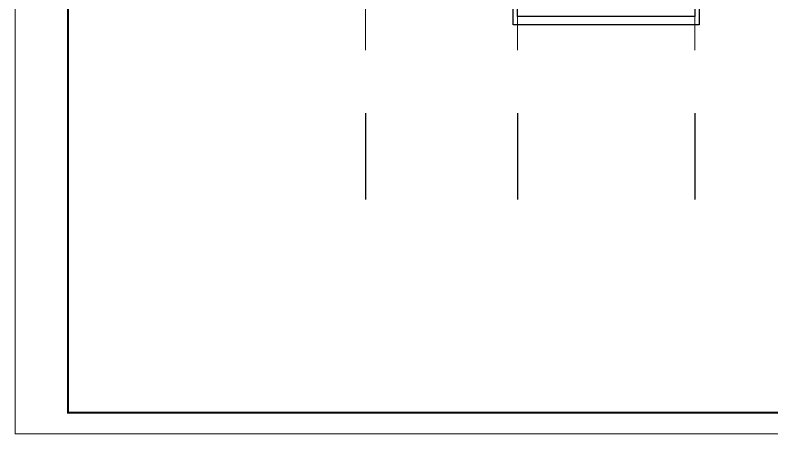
# Model space of a CAD drawing. Extents: x 1332633 to 1595679, y 264824 to 640777.
# Drawn here: x 1338833 to 1356757, y 439789 to 449708 of the extents above; entities that cross this region are included whole.
import ezdxf
from ezdxf.enums import TextEntityAlignment as Align

# ---------------------------------------------------------------- set-up
doc = ezdxf.new("R2010")
doc.units = 0
doc.header["$LTSCALE"] = 1000
doc.header["$MEASUREMENT"] = 0
doc.linetypes.add('DOTE', pattern=[2.42, 2, -0.2, 0.02, -0.2])
doc.layers.get('0').update_dxf_attribs({"linetype": 'CONTINUOUS'})
doc.layers.add('_公共_图框', color=4, linetype='CONTINUOUS', lineweight=5)
doc.layers.add('DOTE', color=1, linetype='DOTE', lineweight=13)
doc.layers.add('A-Balcony(建筑阳台)', color=32, linetype='CONTINUOUS')
doc.layers.add('AXIS', color=3, linetype='CONTINUOUS')
doc.styles.add('图框文字', font='SIMKAI.TTF')

# ---------------------------------------------------------------- blocks, each defined once
blk = doc.blocks.new('vvxv')
at = {"layer": '_公共_图框'}
blk.add_lwpolyline([(-63000, 0), (0, 0), (0, 29700), (-63000, 29700)], close=True, dxfattribs=at)
at = {"layer": '_公共_图框', "const_width": 50}
blk.add_lwpolyline([(-61750, 500), (-500, 500), (-500, 29200), (-61750, 29200)], close=True, dxfattribs=at)
at = {"layer": '_公共_图框', "style": '图框文字'}
for tag, height, p in [('建设单位', 250, (-2500, 19150)), ('合作单位', 250, (-2527, 16842)), ('项目名称', 250, (-2500, 15150)), ('项目编号', 250, (-2500, 13150)), ('建筑', 175, (-1300, 2800)), ('方案深化', 175, (-1300, 2450)), ('1:100', 175, (-1300, 2100)), ('20090705', 175, (-1300, 1750)), ('图号', 175, (-1300, 1225))]:
    blk.add_attdef(tag, text='', height=height, dxfattribs=at).set_placement(p, align=Align.MIDDLE_CENTER)

msp = doc.modelspace()

# ---------------------------------------------------------------- linework, layer by layer
at = {"layer": 'A-Balcony(建筑阳台)'}
for points in [[(1355032, 450478), (1355032, 449478), (1350632, 449478), (1350632, 449878)], [(1354932, 450478), (1354932, 449678), (1350732, 449678), (1350732, 449878)]]:
    msp.add_lwpolyline(points, dxfattribs=at)
at = {"layer": 'AXIS'}
for p, q in [((1347132, 447386), (1347132, 445341)), ((1350732, 447386), (1350732, 445341)), ((1354932, 447386), (1354932, 445341))]:
    msp.add_line(p, q, dxfattribs=at)
at = {"layer": 'DOTE'}
for p, q in [((1347132, 448878), (1347132, 465911)), ((1350732, 448878), (1350732, 465911)), ((1354932, 448878), (1354932, 465911))]:
    msp.add_line(p, q, dxfattribs=at)

# ---------------------------------------------------------------- block references
msp.add_blockref('vvxv', (1401833, 439789))

doc.saveas('drawing.dxf')
